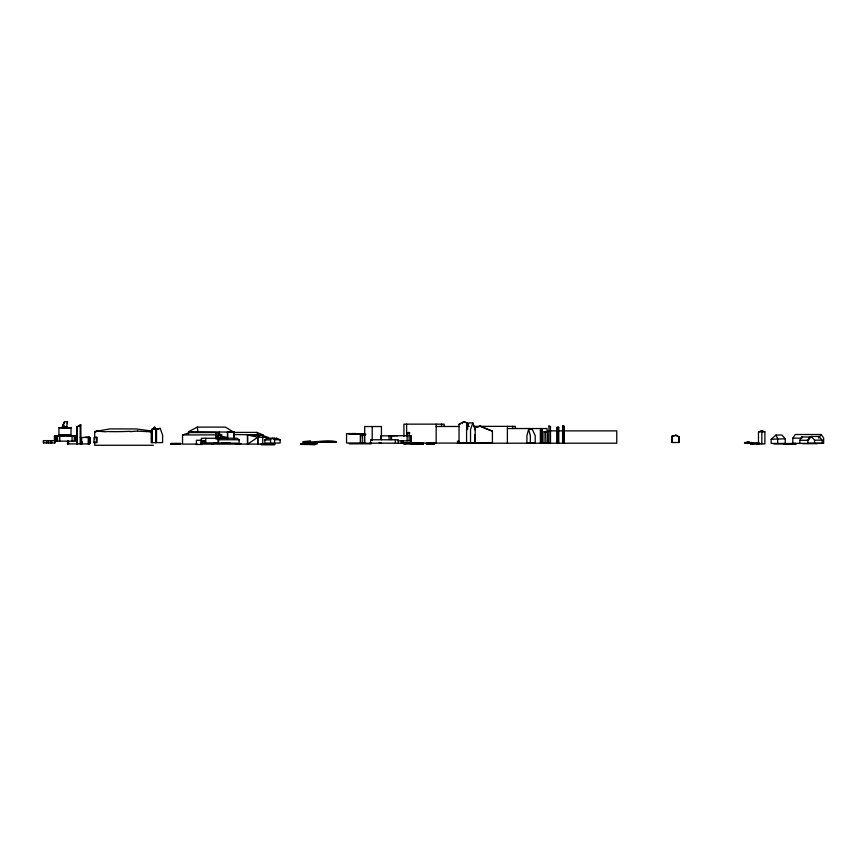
<?xml version="1.0" encoding="UTF-8"?>
<svg xmlns="http://www.w3.org/2000/svg" width="867" height="867" viewBox="0 0 867 867"><rect width="100%" height="100%" fill="white"/><g stroke="black" fill="none" stroke-linecap="round" stroke-linejoin="round"><path stroke-width="1.3" d="M65.534 427.539L62.424 427.767L62.381 427.084L61.73 427.799M68.58 441.292L68.439 443.915L68.439 441.292M62.424 427.138L62.381 427.832L67.572 427.832C68.081 426.282 61.763 427.453 62.988 427.214M62.424 426.174L64.472 421.785L67.561 421.785L67.225 423.595M69.783 436.134L70.119 434.833L70.119 436.134L70.498 434.952L70.921 436.134C69.869 434.118 60.278 434.042 58.923 436.134L59.509 434.92M70.921 436.134L71.061 427.832M94.34 437.261L93.658 442.593L97.05 442.593L96.811 437.261L94.34 437.261L94.579 438.94M96.811 437.261L96.129 442.593M62.381 427.084L62.738 427.832M62.424 427.832L62.532 427.171M70.791 436.134L70.975 435.093M65.589 427.106L65.437 427.832L65.437 427.106L66.282 427.832M62.998 426.358L64.472 421.785M528.621 429.414L526.898 435.602L526.898 442.907L535.199 442.907L535.199 435.602L532.295 429.414L528.621 429.414L530.355 435.602L530.355 442.907M459.044 443.048L459.044 424.266L463.498 421.72L467.595 422.977L467.595 429.577L466.587 429.577L468.982 422.879L472.851 422.944L470.521 429.577L470.521 443.048M409.105 440.469L409.181 432.731L408.52 432.47L407.143 432.98L407.143 440.848M65.437 427.106L65.112 427.832L64.992 427.063L64.992 427.832L64.104 427.16L64.104 427.832M799.84 443.503L799.84 440.284L801.921 436.892M807.892 443.503L807.892 440.284L809.767 436.914M66.651 426.521L67.561 421.785M761.529 431.842L762.212 430.715L764.889 431.842L764.889 443.904L758.473 443.904L758.473 431.842L762.212 430.715M792.806 438.16L795.299 434.497L821.147 434.497L823.65 437.933L823.65 443.384L792.806 443.384L792.806 438.16L801.856 438.16M818.654 438.16L821.147 434.497M276.02 439.331L276.768 438.268L280.139 439.742L280.139 443.048L264.858 443.08L264.858 439.97L266.462 438.431L276.768 438.268M154.293 427.214L155.822 429.208L160.167 428.385L162.606 435.104L162.606 442.603L151.237 442.614L151.237 431.202L154.293 427.214L156.548 429.122M153.611 429.122L155.074 427.203M807.892 440.534L811.23 436.48L818.903 436.48L822.219 440.143L822.219 443.275L807.892 443.275M233.754 434.519L263.048 434.974M771.164 439.266L775.998 435.039L781.947 435.039L785.253 438.8L785.253 443.438L771.164 443.438L771.164 439.266L785.253 438.8M540.369 430.075L542.211 429.089L542.211 442.994L540.369 442.994L540.369 430.075L542.211 429.089M218.961 435.516L216.1 437.542L218.961 435.516L227.241 437.542L216.1 437.434M201.588 442.929L202.163 440.837L205.056 440.837L205.056 442.929M201.588 441.238L205.056 440.837M262.755 437.239L268.38 437.456L262.538 435.418L260.425 435.418L257.867 437.25L262.755 437.239L262.755 444.11M76.719 443.915L76.719 426.943L80.198 425.014L80.869 425.014L80.88 443.915M76.957 443.915L77.206 426.943L77.13 443.915M80.869 425.014L76.957 427.084M188.507 431.712L197.297 427.106L225.344 427.106L233.754 432.134L188.507 431.712L188.507 434.172M216.208 438.995L218.202 438.247L236.962 438.214L239.14 439.742L239.14 443.145L214.214 443.145M152.072 431.083L136.086 428.927L109.968 428.927L94.904 431.473A9.884 0.91 -9.3 0 0 94.72 431.788L94.687 439.103M67.225 427.832L67.572 427.052L67.539 427.832A6.08 0.791 7.1 0 1 66.943 427.713M182.536 434.952L189.906 432.557L215.666 432.557L221.952 434.855L182.536 434.952L182.536 444.11L197.232 444.11M544.021 431.799L547.543 431.679L547.543 442.918L544.021 442.918L544.021 431.799L547.543 431.679M211.786 444.11L214.333 443.351M487.514 429.393L479.798 426.163L474.455 427.724L480.535 426.163L492.423 431.137L492.423 443.048L411.988 443.102M671.665 436.404L676.087 435.267L679.229 436.946L679.229 442.495L671.665 442.495L671.665 436.404L676.087 435.267M74.356 441.151L74.356 435.841L75.537 436.134L75.537 441.151L54.426 441.151L54.426 436.134L55.618 436.134M56.962 435.841L54.426 436.123M160.167 428.385L156.526 429.176L156.526 442.603M151.313 430.834L149.807 431.105M335.919 442.398C325.125 440.024 314.244 444.056 303.233 442.398L303.233 441.628C314.244 443.286 325.125 439.244 335.919 441.628L335.919 442.398L314.515 441.997M80.198 437.542L89.128 437.326L89.128 443.915M67.518 441.27L67.518 443.915L89.561 443.915L89.561 437.271L89.312 443.915M70.368 427.767L71.061 427.539A6.047 0.759 7.6 0 1 70.173 427.81L68.482 427.799M403.979 443.2L413.884 443.015L413.884 443.796L411.89 443.926L407.674 443.405L403.979 443.969L403.979 443.2L413.884 443.015M403.979 443.969L413.884 443.796M303.233 441.628L310.494 440.87M303.233 442.398L305.899 441.975M459.044 424.266L460.225 424.071M235.976 444.11L241.134 443.47M317.127 443.752L305.455 443.449L305.455 442.669L308.685 442.322L317.127 442.983L317.127 443.752L303.84 443.416L300.968 443.644L300.968 444.424L314.959 444.576L314.97 442.983M305.455 443.449L314.97 443.752L300.968 443.644M365.917 434.378L361.615 434.822M794.345 443.622L795.841 443.481L795.841 444.262L783.779 444.337L783.779 443.568L794.454 443.568L794.345 444.403M137.582 431.137L146.87 431.582M300.968 444.424L303.84 444.186L303.84 443.416M62.652 427.734L58.923 427.594L58.967 436.134M133.561 431.419L129.877 431.625M431.365 443.47L434.465 443.34L434.465 444.11L426.466 444.207L426.466 443.438L431.365 443.47L431.365 444.24M305.455 442.669L317.127 442.983M426.466 443.438L434.465 443.34M426.466 444.207L434.465 444.11M457.787 443.091L457.657 441.401L459.022 441.336M365.094 434.443L349.238 433.847L365.375 434.562M308.446 441.682L310.494 441.65M362.807 434.811L365.191 434.768M795.841 443.481L786.813 443.622L786.813 444.403L795.841 444.262M264.858 439.948L270.428 439.894M413.006 443.395L423.226 443.319L423.226 444.088L413.006 444.175L413.006 443.395L423.226 443.319M413.006 444.175L423.226 444.088M363.869 434.28L357.345 433.977L364.844 434.28L355.091 433.554M170.886 443.514L180.726 443.525L180.726 444.305L170.886 444.283L170.886 443.514L180.726 443.525M170.886 444.283L180.726 444.305M750.616 443.265L759.525 443.254L759.525 444.034L750.616 444.045L750.616 443.265L759.525 443.254M562.607 426.087L564.244 426.315L564.244 442.994L562.607 442.994L562.607 426.087L564.244 426.315M436.166 426.477L459.022 426.477M466.587 426.358L469.21 426.358M473.675 426.358L515.226 426.358L515.226 428.536M507.39 428.536L547.034 428.536L547.034 430.877L556.993 430.877M158.282 429.1L152.018 429.1L152.018 442.636M474.455 429.577L475.17 429.577L472.851 422.944M557.687 430.877L563.344 430.877M563.583 430.877L616.773 430.877L616.773 443.21L457.429 443.21M151.237 431.202L152.018 431.202M758.473 431.842L764.889 431.842M234.209 432.395L256.795 432.395L263.048 434.866M407.143 432.98L409.853 432.98M357.345 433.988L359.599 433.988M362.504 434.248L363.869 434.248M365.191 434.53L346.54 433.684L346.54 442.983L364.779 442.983M257.911 434.714L247.409 434.714L247.409 444.11M233.722 431.766L233.722 438.886L234.003 434.974M408.216 435.722L391.505 435.722L391.505 439.569M72.059 441.151L72.059 435.863L74.584 435.863L74.584 441.151M381.101 439.515L381.101 435.852L397.552 435.776M411.131 435.938L410.752 442.972L411.131 435.938L409.647 435.722M801.487 436.935L810.038 437.022M85.085 437.293L90.385 437.542L90.385 443.34L89.561 443.34M89.561 437.271L85.8 437.542M224.174 438.149L226.861 438.149M218.202 438.247L218.582 439.742L239.14 439.742M811.23 436.48L814.547 440.143L822.219 440.143M799.84 440.284L807.892 440.284M397.91 440.848L410.416 440.848L410.416 443.178L364.693 443.178L364.693 426.531L381.437 426.531L381.437 439.602M80.88 441.411L81.812 441.411L81.812 443.915M747.04 441.899L749.251 441.899M201.426 442.907L218.04 442.907L218.04 438.279L201.426 438.279L201.426 440.588M221.204 443.026L230.243 443.026M370.09 442.983L371.282 442.983M403.935 443.102L404.9 443.102M802.539 443.666L817.213 443.666M274.687 443.817L261.368 443.774L261.368 444.554L267.805 444.587L274.687 444.587L274.687 443.817L261.368 443.774M349.238 443.828L371.336 443.828M773.949 443.937L784.028 443.937M201.242 444.11L268.38 444.11M750.616 444.045L753.694 444.045L753.694 443.265M759.525 444.034L756.447 444.034L756.447 443.254M153.372 445.28L94.687 445.28L94.687 441.574M72.059 435.863L56.973 435.852L56.973 441.151M261.368 444.554L274.687 444.587M463.498 421.72L467.595 422.977M270.58 443.048L270.58 439.309L272.596 438.268L274.568 439.721L280.139 439.742M330.999 441.596L335.919 441.628M360.347 442.983L360.347 434.486L365.191 434.486M75.537 436.134L73.218 435.83M155.735 430.39L155.594 442.647M55.618 435.819L55.553 441.151M351.46 433.598L349.921 433.576A109.513 1.409 3.2 0 0 347.884 433.587M675.588 435.267L679.229 436.946M305.076 444.229L314.959 444.576M106.262 431.809L100.745 431.473M361.615 434.454L363.338 434.595L361.615 434.53M360.347 434.486L362.254 434.595L362.363 436.99M266.462 438.431L274.872 438.485L274.178 438.431M98.253 431.181L96.475 430.845M492.423 431.137L488.609 429.859M379.182 442.517L381.437 443.178M409.137 432.98L408.52 432.47M64.537 426.521L63.649 425.123M545.636 431.311L545.885 442.918M761.15 430.715L761.833 431.842L761.833 443.904M62.988 425.946L62.619 425.177M256.795 432.395L257.911 434.475L257.878 444.11M69.653 436.134L69.1 434.909L69.1 436.134L68.482 435.017L68.482 436.134L67.81 435.093L67.81 436.134L67.073 435.158L67.073 436.134L66.315 435.191L66.315 436.134M775.998 435.039L777.656 438.8L777.656 443.438M59.357 435.082L59.682 436.134M67.42 427.832L67.42 427.149M220.695 435.516L221.204 437.542M59.509 436.134L59.227 435.006L59.119 436.134M59.032 435.071L59.227 436.134M197.297 427.106L198.012 432.189M262.538 435.418L262.777 437.217M215.666 432.557L215.937 438.865M381.101 435.852L381.35 439.602M474.737 434.963L475.17 443.048L475.17 427.724M233.722 434.974L233.841 438.886M814.547 440.143L814.547 443.275M792.297 443.568L792.297 444.337M785.773 443.622L785.773 444.403M785.643 443.568L785.643 444.337M749.207 442.495L749.207 443.243M747.072 442.495L747.072 443.243M678.709 436.935L678.709 442.495M672.142 436.404L672.142 442.495M563.593 426.087L563.593 442.994M558.142 427.29L558.142 443.059M557.492 427.29L557.492 443.059M541.723 429.089L541.723 442.994M512.679 426.358L512.679 428.536M507.39 426.358L507.39 443.21M466.587 422.977L466.587 443.048M444.099 426.477L444.099 424.147L403.935 424.147L403.935 436.329M441.531 424.147L441.531 426.477M436.166 424.147L436.166 443.102M429.241 443.492L429.241 444.262M418.49 443.34L418.49 444.11M417.688 443.351L417.688 444.132M411.89 443.156L411.89 443.926M406.623 424.147L406.623 436.329M405.723 442.896L405.723 443.676M402.96 440.848L402.96 443.178M401.313 440.848L401.313 443.178M398.343 443.189L398.343 439.764L370.599 439.764L370.599 443.189M395.341 439.764L395.341 443.189M390.952 435.776L390.952 439.602M389.099 435.852L389.099 439.602M372.214 426.531L372.214 440.62M364.433 434.573L364.433 442.983M362.254 434.573L362.254 442.983M321.83 441.628L321.83 442.398M316.249 441.509L316.249 442.289M312.543 443.611L312.543 444.381M307.482 442.669L307.482 443.449M274.568 439.742L274.568 443.048M270.927 443.806L270.927 444.587M265.313 443.774L265.313 444.554M257.672 434.714L257.672 444.11M234.036 434.519L234.036 438.886M234.003 438.886L234.003 431.766L227.425 431.766L227.425 438.789M227.696 431.766L227.696 437.943M219.199 432.156L219.21 434.822M218.582 439.742L218.582 443.145M205.793 438.279L205.793 442.907M204.482 441.238L204.482 442.929M200.83 440.263L200.83 444.468M176.554 443.514L176.554 444.294M175.058 443.503L175.058 444.272M155.735 429.176L155.735 442.647M152.148 429.1L152.148 442.636M88.239 437.488L88.239 443.915M81.628 437.542L81.628 443.915M81.552 441.411L81.552 443.915M80.198 425.014L80.198 443.915M67.951 441.27L67.951 443.915M67.691 441.27L67.691 443.915M65.87 427.128L65.87 427.832M64.732 436.134L64.732 435.191L63.941 436.134L63.941 435.158L63.172 436.134L63.172 435.093L62.424 436.134L62.424 435.006L61.73 436.134L61.73 434.909M61.08 434.779L61.08 436.134M60.549 434.822L60.549 436.134L59.682 435.017L59.606 441.151M59.498 435.852L59.498 441.151M56.734 435.841L56.734 441.151M54.719 440.631L54.719 442.95M51.673 440.631L51.673 442.95M50.481 440.631L50.481 442.95M48.303 440.631L48.303 442.95M46.547 440.631L46.547 442.95M43.578 440.631L43.578 442.95M70.444 427.778A6.004 0.802 7.2 0 1 65.534 427.615M61.622 427.832A6.004 0.78 -7.3 0 1 59.281 427.745A6.08 0.78 -7.3 0 1 58.902 427.507M458.123 441.368A16.939 0.661 1.9 0 1 457.299 441.357M107.194 431.538A63.79 10.057 -5.3 0 0 121.434 431.603A63.79 10.09 -5.3 0 0 130.353 431.289M150.804 431.885A9.873 0.791 8 0 1 146.74 431.528M96.042 431.918A9.797 0.889 -9.3 0 1 94.936 431.842M101.504 431.3A32.632 5.094 -5 0 1 98.957 431.04M149.612 431.072A33 5.148 5 0 1 147.986 431.267M137.604 431.072A33.098 5.104 -5.4 0 1 133.626 431.365M352.219 433.489A108.971 2.189 5 0 1 355.708 433.608M349.921 433.89A109.914 1.474 3.2 0 1 353.563 433.933M462.545 423.573A11.217 2.937 -12.4 0 1 462.393 423.042M257.911 437.228L247.669 444.11L247.669 434.714L257.911 434.974L247.669 434.974L257.911 437.228M548.963 426.076L548.876 442.994L550.48 442.994L550.48 426.477L548.876 426.076M558.76 427.29L556.874 427.29L556.874 443.059L558.76 443.059L558.76 427.29M201.805 440.263L196.419 440.263L196.419 444.468L201.805 444.468L201.805 440.263M54.946 440.631L43.35 440.631L43.35 442.95L54.946 442.95L54.946 440.631M751.743 442.495L744.558 442.495L744.558 443.243L751.743 443.243L751.743 442.495"/></g></svg>
